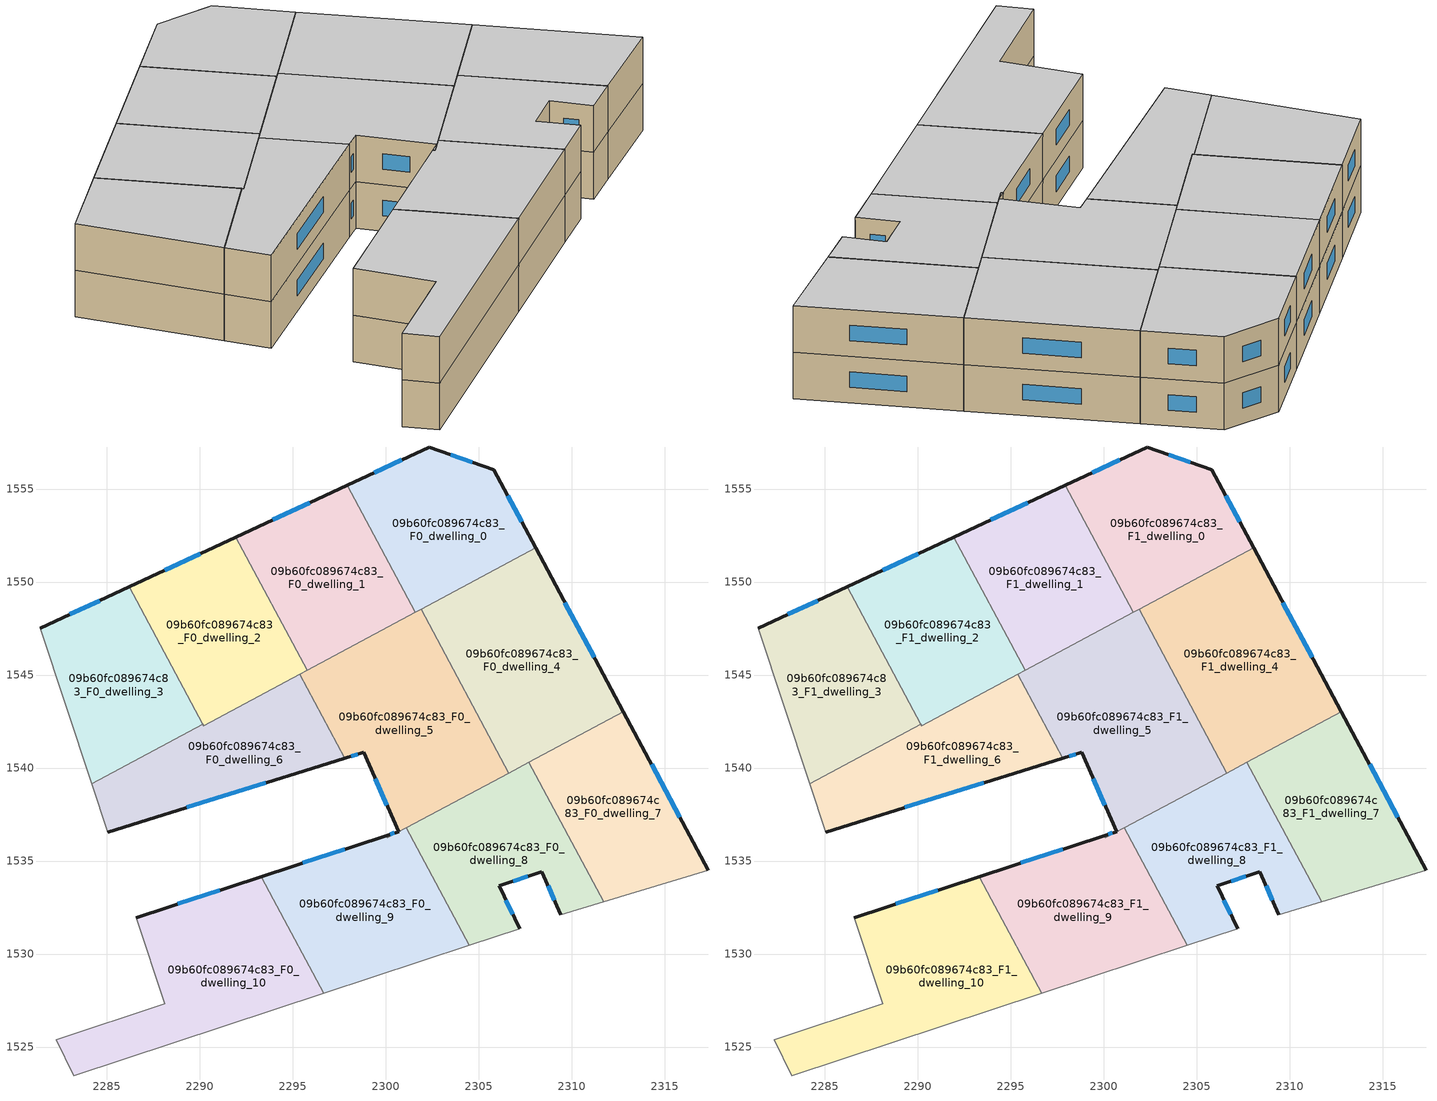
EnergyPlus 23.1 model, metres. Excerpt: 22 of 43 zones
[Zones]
09b60fc089674c83_F0_dwelling_0
 floor ground (EU_floor_Construction): 2305.81,1556.04 2308.05,1551.83 2301.57,1548.36 2297.91,1555.2 2302.32,1557.26 z0
 wall outside (EU_wall_Construction): 2308.05,1551.83 2305.81,1556.04 2302.32,1557.26 2297.91,1555.2 z0:3
 wall to 09b60fc089674c83_F0_dwelling_1 (EU_wall_Construction): 2297.91,1555.2 2301.57,1548.36 z0:3
 wall to 09b60fc089674c83_F0_dwelling_4 (EU_wall_Construction): 2301.89,1548.53 2308.05,1551.83 z0:3
 wall to 09b60fc089674c83_F0_dwelling_5 (EU_wall_Construction): 2301.57,1548.36 2301.89,1548.53 z0:3
 window (EU_Window_Construction): 2304.64,1556.44 2303.48,1556.85 / 2307.3,1553.24 2306.55,1554.64 / 2300.85,1556.57 2299.38,1555.89 z1:2
09b60fc089674c83_F0_dwelling_1
 floor ground (EU_floor_Construction): 2297.91,1555.2 2301.57,1548.36 2295.77,1545.25 2291.93,1552.42 z0
 wall outside (EU_wall_Construction): 2297.91,1555.2 2291.93,1552.42 z0:3
 wall to 09b60fc089674c83_F0_dwelling_2 (EU_wall_Construction): 2291.93,1552.42 2295.77,1545.25 z0:3
 wall to 09b60fc089674c83_F0_dwelling_5 (EU_wall_Construction): 2295.77,1545.25 2301.57,1548.36 z0:3
 window (EU_Window_Construction): 2295.92,1554.27 2293.92,1553.35 z1:2
09b60fc089674c83_F0_dwelling_10
 floor ground (EU_floor_Construction): 2293.29,1534.16 2296.66,1527.89 2283.21,1523.45 2282.26,1525.38 2288.11,1527.32 2286.57,1531.96 z0
 wall outside (EU_wall_Construction): 2293.29,1534.16 2286.57,1531.96 z0:3
 wall adiabatic (EU_wall_Construction): 2286.57,1531.96 2288.11,1527.32 2282.26,1525.38 2283.21,1523.45 2296.66,1527.89 z0:3
 wall to 09b60fc089674c83_F0_dwelling_9 (EU_wall_Construction): 2296.66,1527.89 2293.95,1532.95 2293.3,1534.16 z0:3
 window (EU_Window_Construction): 2291.05,1533.43 2288.81,1532.69 z1:2
09b60fc089674c83_F0_dwelling_2
 floor ground (EU_floor_Construction): 2291.93,1552.42 2295.77,1545.25 2290.21,1542.28 2286.21,1549.75 z0
 wall outside (EU_wall_Construction): 2291.93,1552.42 2286.21,1549.75 z0:3
 wall to 09b60fc089674c83_F0_dwelling_6 (EU_wall_Construction): 2290.16,1542.37 2290.21,1542.28 2295.37,1545.04 z0:3
 wall to 09b60fc089674c83_F0_dwelling_3 (EU_wall_Construction): 2286.21,1549.75 2290.16,1542.37 z0:3
 wall to 09b60fc089674c83_F0_dwelling_5 (EU_wall_Construction): 2295.37,1545.04 2295.77,1545.25 z0:3
 window (EU_Window_Construction): 2290.02,1551.53 2288.11,1550.64 z1:2
09b60fc089674c83_F0_dwelling_3
 floor ground (EU_floor_Construction): 2286.21,1549.75 2290.16,1542.37 2284.17,1539.16 2281.4,1547.51 z0
 wall outside (EU_wall_Construction): 2286.21,1549.75 2281.4,1547.51 z0:3
 wall to 09b60fc089674c83_F0_dwelling_6 (EU_wall_Construction): 2284.17,1539.16 2290.16,1542.37 z0:3
 wall adiabatic (EU_wall_Construction): 2281.4,1547.51 2284.17,1539.16 z0:3
 window (EU_Window_Construction): 2284.6,1549 2283,1548.26 z1:2
09b60fc089674c83_F0_dwelling_4
 floor ground (EU_floor_Construction): 2308.05,1551.83 2312.76,1543.03 2306.61,1539.73 2301.89,1548.54 z0
 wall outside (EU_wall_Construction): 2312.76,1543.03 2308.05,1551.83 z0:3
 wall to 09b60fc089674c83_F0_dwelling_5 (EU_wall_Construction): 2301.89,1548.54 2306.61,1539.73 z0:3
 wall to 09b60fc089674c83_F0_dwelling_7 (EU_wall_Construction): 2307.68,1540.31 2312.76,1543.03 z0:3
 wall to 09b60fc089674c83_F0_dwelling_8 (EU_wall_Construction): 2306.61,1539.73 2307.68,1540.31 z0:3
 window (EU_Window_Construction): 2311.19,1545.96 2309.62,1548.9 z1:2
09b60fc089674c83_F0_dwelling_5
 floor ground (EU_floor_Construction): 2301.89,1548.54 2306.61,1539.73 2300.08,1536.24 2300.02,1536.37 2300.67,1536.58 2298.81,1540.85 2297.78,1540.53 2295.37,1545.04 z0
 wall outside (EU_wall_Construction): 2297.78,1540.53 2298.81,1540.85 2300.67,1536.58 2300.02,1536.37 z0:3
 wall to 09b60fc089674c83_F0_dwelling_6 (EU_wall_Construction): 2295.37,1545.04 2297.78,1540.53 z0:3
 wall to 09b60fc089674c83_F0_dwelling_9 (EU_wall_Construction): 2300.02,1536.37 2300.08,1536.24 2301.1,1536.78 z0:3
 wall to 09b60fc089674c83_F0_dwelling_8 (EU_wall_Construction): 2301.1,1536.78 2306.61,1539.73 z0:3
 window (EU_Window_Construction): 2299.43,1539.43 2300.05,1538 / 2298.13,1540.64 2298.47,1540.75 / 2300.46,1536.51 2300.23,1536.44 z1:2
09b60fc089674c83_F0_dwelling_6
 floor ground (EU_floor_Construction): 2295.37,1545.04 2297.78,1540.53 2285.04,1536.56 2284.17,1539.16 2290.16,1542.37 2290.21,1542.28 z0
 wall outside (EU_wall_Construction): 2285.04,1536.56 2297.78,1540.53 z0:3
 wall adiabatic (EU_wall_Construction): 2284.17,1539.16 2285.04,1536.56 z0:3
 window (EU_Window_Construction): 2289.29,1537.88 2293.54,1539.21 z1:2
09b60fc089674c83_F0_dwelling_7
 floor ground (EU_floor_Construction): 2312.76,1543.03 2317.32,1534.51 2311.7,1532.81 2307.68,1540.31 z0
 wall outside (EU_wall_Construction): 2317.32,1534.51 2312.76,1543.03 z0:3
 wall adiabatic (EU_wall_Construction): 2311.7,1532.81 2317.32,1534.51 z0:3
 wall to 09b60fc089674c83_F0_dwelling_8 (EU_wall_Construction): 2307.68,1540.31 2311.7,1532.81 z0:3
 window (EU_Window_Construction): 2315.8,1537.35 2314.28,1540.19 z1:2
09b60fc089674c83_F0_dwelling_8
 floor ground (EU_floor_Construction): 2307.68,1540.31 2311.7,1532.81 2309.4,1532.11 2308.38,1534.43 2306.08,1533.67 2307.18,1531.37 2304.48,1530.48 2301.1,1536.78 z0
 wall outside (EU_wall_Construction): 2307.18,1531.37 2306.08,1533.67 2308.38,1534.43 2309.4,1532.11 z0:3
 wall adiabatic (EU_wall_Construction): 2304.48,1530.48 2307.18,1531.37 / 2309.4,1532.11 2311.7,1532.81 z0:3
 wall to 09b60fc089674c83_F0_dwelling_9 (EU_wall_Construction): 2301.1,1536.78 2304.48,1530.48 z0:3
 window (EU_Window_Construction): 2306.82,1532.14 2306.45,1532.9 / 2308.72,1533.66 2309.06,1532.88 / 2306.85,1533.92 2307.61,1534.18 z1:2
09b60fc089674c83_F0_dwelling_9
 floor ground (EU_floor_Construction): 2301.1,1536.78 2304.48,1530.48 2296.66,1527.89 2293.3,1534.16 2300.02,1536.37 2300.08,1536.24 z0
 wall outside (EU_wall_Construction): 2300.02,1536.37 2293.3,1534.16 z0:3
 wall adiabatic (EU_wall_Construction): 2296.66,1527.89 2304.48,1530.48 z0:3
 window (EU_Window_Construction): 2297.78,1535.63 2295.54,1534.9 z1:2
09b60fc089674c83_F1_dwelling_0
 floor to 09b60fc089674c83_F0_dwelling_0 (EU_floor_Construction): 2305.81,1556.04 2308.05,1551.83 2301.57,1548.36 2297.91,1555.2 2302.32,1557.26 z3
 wall outside (EU_wall_Construction): 2308.05,1551.83 2305.81,1556.04 2302.32,1557.26 2297.91,1555.2 z3:6
 wall to 09b60fc089674c83_F1_dwelling_1 (EU_wall_Construction): 2297.91,1555.2 2301.57,1548.36 z3:6
 wall to 09b60fc089674c83_F1_dwelling_4 (EU_wall_Construction): 2301.89,1548.53 2308.05,1551.83 z3:6
 wall to 09b60fc089674c83_F1_dwelling_5 (EU_wall_Construction): 2301.57,1548.36 2301.89,1548.53 z3:6
 window (EU_Window_Construction): 2304.64,1556.44 2303.48,1556.85 / 2307.3,1553.24 2306.55,1554.64 / 2300.85,1556.57 2299.38,1555.89 z4:5
 ceiling to 09b60fc089674c83_F2_dwelling_0 (EU_floor_Construction): 2308.05,1551.83 2305.81,1556.04 2302.32,1557.26 2297.91,1555.2 2301.57,1548.36 z6
09b60fc089674c83_F1_dwelling_1
 floor to 09b60fc089674c83_F0_dwelling_1 (EU_floor_Construction): 2297.91,1555.2 2301.57,1548.36 2295.77,1545.25 2291.93,1552.42 z3
 wall outside (EU_wall_Construction): 2297.91,1555.2 2291.93,1552.42 z3:6
 wall to 09b60fc089674c83_F1_dwelling_2 (EU_wall_Construction): 2291.93,1552.42 2295.77,1545.25 z3:6
 wall to 09b60fc089674c83_F1_dwelling_5 (EU_wall_Construction): 2295.77,1545.25 2301.57,1548.36 z3:6
 window (EU_Window_Construction): 2295.92,1554.27 2293.92,1553.35 z4:5
 ceiling to 09b60fc089674c83_F2_dwelling_1 (EU_floor_Construction): 2301.57,1548.36 2297.91,1555.2 2291.93,1552.42 2295.77,1545.25 z6
09b60fc089674c83_F1_dwelling_10
 floor to 09b60fc089674c83_F0_dwelling_10 (EU_floor_Construction): 2293.29,1534.16 2296.66,1527.89 2283.21,1523.45 2282.26,1525.38 2288.11,1527.32 2286.57,1531.96 z3
 wall outside (EU_wall_Construction): 2293.29,1534.16 2286.57,1531.96 z3:6
 wall adiabatic (EU_wall_Construction): 2286.57,1531.96 2288.11,1527.32 2282.26,1525.38 2283.21,1523.45 2296.66,1527.89 z3:6
 wall to 09b60fc089674c83_F1_dwelling_9 (EU_wall_Construction): 2296.66,1527.89 2293.95,1532.95 2293.3,1534.16 z3:6
 window (EU_Window_Construction): 2291.05,1533.43 2288.81,1532.69 z4:5
 ceiling to 09b60fc089674c83_F2_dwelling_10 (EU_floor_Construction): 2296.66,1527.89 2293.29,1534.16 2286.57,1531.96 2288.11,1527.32 2282.26,1525.38 2283.21,1523.45 z6
09b60fc089674c83_F1_dwelling_2
 floor to 09b60fc089674c83_F0_dwelling_2 (EU_floor_Construction): 2291.93,1552.42 2295.77,1545.25 2290.21,1542.28 2286.21,1549.75 z3
 wall outside (EU_wall_Construction): 2291.93,1552.42 2286.21,1549.75 z3:6
 wall to 09b60fc089674c83_F1_dwelling_6 (EU_wall_Construction): 2290.16,1542.37 2290.21,1542.28 2295.37,1545.04 z3:6
 wall to 09b60fc089674c83_F1_dwelling_3 (EU_wall_Construction): 2286.21,1549.75 2290.16,1542.37 z3:6
 wall to 09b60fc089674c83_F1_dwelling_5 (EU_wall_Construction): 2295.37,1545.04 2295.77,1545.25 z3:6
 window (EU_Window_Construction): 2290.02,1551.53 2288.11,1550.64 z4:5
 ceiling to 09b60fc089674c83_F2_dwelling_2 (EU_floor_Construction): 2295.77,1545.25 2291.93,1552.42 2286.21,1549.75 2290.21,1542.28 z6
09b60fc089674c83_F1_dwelling_3
 floor to 09b60fc089674c83_F0_dwelling_3 (EU_floor_Construction): 2286.21,1549.75 2290.16,1542.37 2284.17,1539.16 2281.4,1547.51 z3
 wall outside (EU_wall_Construction): 2286.21,1549.75 2281.4,1547.51 z3:6
 wall to 09b60fc089674c83_F1_dwelling_6 (EU_wall_Construction): 2284.17,1539.16 2290.16,1542.37 z3:6
 wall adiabatic (EU_wall_Construction): 2281.4,1547.51 2284.17,1539.16 z3:6
 window (EU_Window_Construction): 2284.6,1549 2283,1548.26 z4:5
 ceiling to 09b60fc089674c83_F2_dwelling_3 (EU_floor_Construction): 2290.16,1542.37 2286.21,1549.75 2281.4,1547.51 2284.17,1539.16 z6
09b60fc089674c83_F1_dwelling_4
 floor to 09b60fc089674c83_F0_dwelling_4 (EU_floor_Construction): 2308.05,1551.83 2312.76,1543.03 2306.61,1539.73 2301.89,1548.54 z3
 wall outside (EU_wall_Construction): 2312.76,1543.03 2308.05,1551.83 z3:6
 wall to 09b60fc089674c83_F1_dwelling_5 (EU_wall_Construction): 2301.89,1548.54 2306.61,1539.73 z3:6
 wall to 09b60fc089674c83_F1_dwelling_7 (EU_wall_Construction): 2307.68,1540.31 2312.76,1543.03 z3:6
 wall to 09b60fc089674c83_F1_dwelling_8 (EU_wall_Construction): 2306.61,1539.73 2307.68,1540.31 z3:6
 window (EU_Window_Construction): 2311.19,1545.96 2309.62,1548.9 z4:5
 ceiling to 09b60fc089674c83_F2_dwelling_4 (EU_floor_Construction): 2312.76,1543.03 2308.05,1551.83 2301.89,1548.54 2306.61,1539.73 z6
09b60fc089674c83_F1_dwelling_5
 floor to 09b60fc089674c83_F0_dwelling_5 (EU_floor_Construction): 2301.89,1548.54 2306.61,1539.73 2300.08,1536.24 2300.02,1536.37 2300.67,1536.58 2298.81,1540.85 2297.78,1540.53 2295.37,1545.04 z3
 wall outside (EU_wall_Construction): 2297.78,1540.53 2298.81,1540.85 2300.67,1536.58 2300.02,1536.37 z3:6
 wall to 09b60fc089674c83_F1_dwelling_6 (EU_wall_Construction): 2295.37,1545.04 2297.78,1540.53 z3:6
 wall to 09b60fc089674c83_F1_dwelling_9 (EU_wall_Construction): 2300.02,1536.37 2300.08,1536.24 2301.1,1536.78 z3:6
 wall to 09b60fc089674c83_F1_dwelling_8 (EU_wall_Construction): 2301.1,1536.78 2306.61,1539.73 z3:6
 window (EU_Window_Construction): 2299.43,1539.43 2300.05,1538 / 2298.13,1540.64 2298.47,1540.75 / 2300.46,1536.51 2300.23,1536.44 z4:5
 ceiling to 09b60fc089674c83_F2_dwelling_5 (EU_floor_Construction): 2306.61,1539.73 2301.89,1548.54 2295.37,1545.04 2297.78,1540.53 2298.81,1540.85 2300.67,1536.58 2300.02,1536.37 2300.08,1536.24 z6
09b60fc089674c83_F1_dwelling_6
 floor to 09b60fc089674c83_F0_dwelling_6 (EU_floor_Construction): 2295.37,1545.04 2297.78,1540.53 2285.04,1536.56 2284.17,1539.16 2290.16,1542.37 2290.21,1542.28 z3
 wall outside (EU_wall_Construction): 2285.04,1536.56 2297.78,1540.53 z3:6
 wall adiabatic (EU_wall_Construction): 2284.17,1539.16 2285.04,1536.56 z3:6
 window (EU_Window_Construction): 2289.29,1537.88 2293.54,1539.21 z4:5
 ceiling to 09b60fc089674c83_F2_dwelling_6 (EU_floor_Construction): 2297.78,1540.53 2295.37,1545.04 2290.21,1542.28 2290.16,1542.37 2284.17,1539.16 2285.04,1536.56 z6
09b60fc089674c83_F1_dwelling_7
 floor to 09b60fc089674c83_F0_dwelling_7 (EU_floor_Construction): 2312.76,1543.03 2317.32,1534.51 2311.7,1532.81 2307.68,1540.31 z3
 wall outside (EU_wall_Construction): 2317.32,1534.51 2312.76,1543.03 z3:6
 wall adiabatic (EU_wall_Construction): 2311.7,1532.81 2317.32,1534.51 z3:6
 wall to 09b60fc089674c83_F1_dwelling_8 (EU_wall_Construction): 2307.68,1540.31 2311.7,1532.81 z3:6
 window (EU_Window_Construction): 2315.8,1537.35 2314.28,1540.19 z4:5
 ceiling to 09b60fc089674c83_F2_dwelling_7 (EU_floor_Construction): 2317.32,1534.51 2312.76,1543.03 2307.68,1540.31 2311.7,1532.81 z6
09b60fc089674c83_F1_dwelling_8
 floor to 09b60fc089674c83_F0_dwelling_8 (EU_floor_Construction): 2307.68,1540.31 2311.7,1532.81 2309.4,1532.11 2308.38,1534.43 2306.08,1533.67 2307.18,1531.37 2304.48,1530.48 2301.1,1536.78 z3
 wall outside (EU_wall_Construction): 2307.18,1531.37 2306.08,1533.67 2308.38,1534.43 2309.4,1532.11 z3:6
 wall adiabatic (EU_wall_Construction): 2304.48,1530.48 2307.18,1531.37 / 2309.4,1532.11 2311.7,1532.81 z3:6
 wall to 09b60fc089674c83_F1_dwelling_9 (EU_wall_Construction): 2301.1,1536.78 2304.48,1530.48 z3:6
 window (EU_Window_Construction): 2306.82,1532.14 2306.45,1532.9 / 2308.72,1533.66 2309.06,1532.88 / 2306.85,1533.92 2307.61,1534.18 z4:5
 ceiling to 09b60fc089674c83_F2_dwelling_8 (EU_floor_Construction): 2311.7,1532.81 2307.68,1540.31 2301.1,1536.78 2304.48,1530.48 2307.18,1531.37 2306.08,1533.67 2308.38,1534.43 2309.4,1532.11 z6
09b60fc089674c83_F1_dwelling_9
 floor to 09b60fc089674c83_F0_dwelling_9 (EU_floor_Construction): 2301.1,1536.78 2304.48,1530.48 2296.66,1527.89 2293.3,1534.16 2300.02,1536.37 2300.08,1536.24 z3
 wall outside (EU_wall_Construction): 2300.02,1536.37 2293.3,1534.16 z3:6
 wall adiabatic (EU_wall_Construction): 2296.66,1527.89 2304.48,1530.48 z3:6
 window (EU_Window_Construction): 2297.78,1535.63 2295.54,1534.9 z4:5
 ceiling to 09b60fc089674c83_F2_dwelling_9 (EU_floor_Construction): 2304.48,1530.48 2301.1,1536.78 2300.08,1536.24 2300.02,1536.37 2293.3,1534.16 2296.66,1527.89 z6
[Building]
EU S2 Campaign: North Axis=0; Terrain=City; Solar Distribution=FullExterior
[Site:Location]
Budapest.Ferenc.Liszt.Intl.AP: Latitude=47.437; Longitude=19.256; Time Zone=1; Elevation=185
[SizingPeriod:WeatherFileDays]
AnnualSizingPeriod: Begin Month=1; Begin Day of Month=1; End Month=12; End Day of Month=31; Day of Week for Start Day=Monday; Use Weather File Daylight Saving Period=No; Use Weather File Rain and Snow Indicators=No
[MATERIAL]
EU_InternalMass_Material: Roughness=MediumRough; Thickness=0.1; Conductivity=1; Density=1800; Specific Heat=900; Thermal Absorptance=0.9; Solar Absorptance=0.7; Visible Absorptance=0.7
[MATERIAL:NOMASS] Roughness=MediumRough; Thermal Absorptance=0.9; Solar Absorptance=0.7; Visible Absorptance=0.7
Name | Thermal Resistance
EU_wall_NoMass | 0.893917
EU_floor_NoMass | 0.993241
[WINDOWMATERIAL:SIMPLEGLAZINGSYSTEM]
EU_Window_SimpleGlazing: UFactor=3.26652; Solar Heat Gain Coefficient=0.75; Visible Transmittance=0.75
[CONSTRUCTION]
EU_wall_Construction: EU_wall_NoMass
EU_floor_Construction: EU_floor_NoMass
EU_Window_Construction: EU_Window_SimpleGlazing
EU_InternalMass_Construction: EU_InternalMass_Material
[ZONE] Type=1; Multiplier=1; Ceiling Height=autocalculate; Floor Area=autocalculate; Part of Total Floor Area=Yes
Name | Volume
09b60fc089674c83_F0_dwelling_0; 09b60fc089674c83_F1_dwelling_0; 09b60fc089674c83_F0_dwelling_2; 09b60fc089674c83_F1_dwelling_2 | 156.959
09b60fc089674c83_F0_dwelling_1; 09b60fc089674c83_F1_dwelling_1 | 156.942
09b60fc089674c83_F0_dwelling_10; 09b60fc089674c83_F1_dwelling_10 | 200.35
09b60fc089674c83_F0_dwelling_3; 09b60fc089674c83_F1_dwelling_3 | 154.946
09b60fc089674c83_F0_dwelling_4; 09b60fc089674c83_F1_dwelling_4 | 209.272
09b60fc089674c83_F0_dwelling_5; 09b60fc089674c83_F1_dwelling_5 | 209.325
09b60fc089674c83_F0_dwelling_6; 09b60fc089674c83_F1_dwelling_6 | 152.039
09b60fc089674c83_F0_dwelling_7; 09b60fc089674c83_F1_dwelling_7 | 156.955
09b60fc089674c83_F0_dwelling_8; 09b60fc089674c83_F1_dwelling_8 | 156.965
09b60fc089674c83_F0_dwelling_9; 09b60fc089674c83_F1_dwelling_9 | 172.819
[INTERNALMASS] Construction=EU_InternalMass_Construction
Name | Zone or ZoneList | Surface Area
09b60fc089674c83_F0_dwelling_0_EU_InternalMass | 09b60fc089674c83_F0_dwelling_0 | 52.3196
09b60fc089674c83_F0_dwelling_1_EU_InternalMass | 09b60fc089674c83_F0_dwelling_1 | 52.3139
09b60fc089674c83_F0_dwelling_2_EU_InternalMass | 09b60fc089674c83_F0_dwelling_2 | 52.3195
09b60fc089674c83_F0_dwelling_3_EU_InternalMass | 09b60fc089674c83_F0_dwelling_3 | 51.6475
09b60fc089674c83_F0_dwelling_4_EU_InternalMass | 09b60fc089674c83_F0_dwelling_4 | 69.7572
09b60fc089674c83_F0_dwelling_5_EU_InternalMass | 09b60fc089674c83_F0_dwelling_5 | 69.7752
09b60fc089674c83_F0_dwelling_6_EU_InternalMass | 09b60fc089674c83_F0_dwelling_6 | 50.6799
09b60fc089674c83_F0_dwelling_7_EU_InternalMass | 09b60fc089674c83_F0_dwelling_7 | 52.3185
09b60fc089674c83_F0_dwelling_8_EU_InternalMass | 09b60fc089674c83_F0_dwelling_8 | 52.3219
09b60fc089674c83_F0_dwelling_9_EU_InternalMass | 09b60fc089674c83_F0_dwelling_9 | 57.6049
09b60fc089674c83_F0_dwelling_10_EU_InternalMass | 09b60fc089674c83_F0_dwelling_10 | 66.8001
09b60fc089674c83_F1_dwelling_0_EU_InternalMass | 09b60fc089674c83_F1_dwelling_0 | 52.3196
09b60fc089674c83_F1_dwelling_1_EU_InternalMass | 09b60fc089674c83_F1_dwelling_1 | 52.3139
09b60fc089674c83_F1_dwelling_2_EU_InternalMass | 09b60fc089674c83_F1_dwelling_2 | 52.3195
09b60fc089674c83_F1_dwelling_3_EU_InternalMass | 09b60fc089674c83_F1_dwelling_3 | 51.6475
09b60fc089674c83_F1_dwelling_4_EU_InternalMass | 09b60fc089674c83_F1_dwelling_4 | 69.7572
09b60fc089674c83_F1_dwelling_5_EU_InternalMass | 09b60fc089674c83_F1_dwelling_5 | 69.7752
09b60fc089674c83_F1_dwelling_6_EU_InternalMass | 09b60fc089674c83_F1_dwelling_6 | 50.6799
09b60fc089674c83_F1_dwelling_7_EU_InternalMass | 09b60fc089674c83_F1_dwelling_7 | 52.3185
09b60fc089674c83_F1_dwelling_8_EU_InternalMass | 09b60fc089674c83_F1_dwelling_8 | 52.3219
09b60fc089674c83_F1_dwelling_9_EU_InternalMass | 09b60fc089674c83_F1_dwelling_9 | 57.6049
09b60fc089674c83_F1_dwelling_10_EU_InternalMass | 09b60fc089674c83_F1_dwelling_10 | 66.8001
[OTHEREQUIPMENT] Fuel Type=Electricity; Design Level Calculation Method=Watts/Area; Power per Zone Floor Area=1; Fraction Latent=0; Fraction Radiant=0; Fraction Lost=0; Carbon Dioxide Generation Rate=0; EndUse Subcategory=EU_Step8_InternalGains
Name | Zone or ZoneList or Space or SpaceList | Schedule
EU_Step8_InternalGain_09b60fc089674c83_F0_dwelling_0_f000 | 09b60fc089674c83_F0_dwelling_0 | EU_Step8_GainSchedule_09b60fc089674c83_F0_dwelling_0_f000
EU_Step8_InternalGain_09b60fc089674c83_F0_dwelling_1_f000 | 09b60fc089674c83_F0_dwelling_1 | EU_Step8_GainSchedule_09b60fc089674c83_F0_dwelling_1_f000
EU_Step8_InternalGain_09b60fc089674c83_F0_dwelling_2_f000 | 09b60fc089674c83_F0_dwelling_2 | EU_Step8_GainSchedule_09b60fc089674c83_F0_dwelling_2_f000
EU_Step8_InternalGain_09b60fc089674c83_F0_dwelling_3_f000 | 09b60fc089674c83_F0_dwelling_3 | EU_Step8_GainSchedule_09b60fc089674c83_F0_dwelling_3_f000
EU_Step8_InternalGain_09b60fc089674c83_F0_dwelling_4_f000 | 09b60fc089674c83_F0_dwelling_4 | EU_Step8_GainSchedule_09b60fc089674c83_F0_dwelling_4_f000
EU_Step8_InternalGain_09b60fc089674c83_F0_dwelling_5_f000 | 09b60fc089674c83_F0_dwelling_5 | EU_Step8_GainSchedule_09b60fc089674c83_F0_dwelling_5_f000
EU_Step8_InternalGain_09b60fc089674c83_F0_dwelling_6_f000 | 09b60fc089674c83_F0_dwelling_6 | EU_Step8_GainSchedule_09b60fc089674c83_F0_dwelling_6_f000
EU_Step8_InternalGain_09b60fc089674c83_F0_dwelling_7_f000 | 09b60fc089674c83_F0_dwelling_7 | EU_Step8_GainSchedule_09b60fc089674c83_F0_dwelling_7_f000
EU_Step8_InternalGain_09b60fc089674c83_F0_dwelling_8_f000 | 09b60fc089674c83_F0_dwelling_8 | EU_Step8_GainSchedule_09b60fc089674c83_F0_dwelling_8_f000
EU_Step8_InternalGain_09b60fc089674c83_F0_dwelling_9_f000 | 09b60fc089674c83_F0_dwelling_9 | EU_Step8_GainSchedule_09b60fc089674c83_F0_dwelling_9_f000
EU_Step8_InternalGain_09b60fc089674c83_F0_dwelling_10_f000 | 09b60fc089674c83_F0_dwelling_10 | EU_Step8_GainSchedule_09b60fc089674c83_F0_dwelling_10_f000
EU_Step8_InternalGain_09b60fc089674c83_F1_dwelling_0_f000 | 09b60fc089674c83_F1_dwelling_0 | EU_Step8_GainSchedule_09b60fc089674c83_F1_dwelling_0_f000
EU_Step8_InternalGain_09b60fc089674c83_F1_dwelling_1_f000 | 09b60fc089674c83_F1_dwelling_1 | EU_Step8_GainSchedule_09b60fc089674c83_F1_dwelling_1_f000
EU_Step8_InternalGain_09b60fc089674c83_F1_dwelling_2_f000 | 09b60fc089674c83_F1_dwelling_2 | EU_Step8_GainSchedule_09b60fc089674c83_F1_dwelling_2_f000
EU_Step8_InternalGain_09b60fc089674c83_F1_dwelling_3_f000 | 09b60fc089674c83_F1_dwelling_3 | EU_Step8_GainSchedule_09b60fc089674c83_F1_dwelling_3_f000
EU_Step8_InternalGain_09b60fc089674c83_F1_dwelling_4_f000 | 09b60fc089674c83_F1_dwelling_4 | EU_Step8_GainSchedule_09b60fc089674c83_F1_dwelling_4_f000
EU_Step8_InternalGain_09b60fc089674c83_F1_dwelling_5_f000 | 09b60fc089674c83_F1_dwelling_5 | EU_Step8_GainSchedule_09b60fc089674c83_F1_dwelling_5_f000
EU_Step8_InternalGain_09b60fc089674c83_F1_dwelling_6_f000 | 09b60fc089674c83_F1_dwelling_6 | EU_Step8_GainSchedule_09b60fc089674c83_F1_dwelling_6_f000
EU_Step8_InternalGain_09b60fc089674c83_F1_dwelling_7_f000 | 09b60fc089674c83_F1_dwelling_7 | EU_Step8_GainSchedule_09b60fc089674c83_F1_dwelling_7_f000
EU_Step8_InternalGain_09b60fc089674c83_F1_dwelling_8_f000 | 09b60fc089674c83_F1_dwelling_8 | EU_Step8_GainSchedule_09b60fc089674c83_F1_dwelling_8_f000
EU_Step8_InternalGain_09b60fc089674c83_F1_dwelling_9_f000 | 09b60fc089674c83_F1_dwelling_9 | EU_Step8_GainSchedule_09b60fc089674c83_F1_dwelling_9_f000
EU_Step8_InternalGain_09b60fc089674c83_F1_dwelling_10_f000 | 09b60fc089674c83_F1_dwelling_10 | EU_Step8_GainSchedule_09b60fc089674c83_F1_dwelling_10_f000
[ZONEVENTILATION:DESIGNFLOWRATE] Schedule=EU_AlwaysOn; Design Flow Rate Calculation Method=AirChanges/Hour; Air Changes per Hour=0.71595; Ventilation Type=Natural; Fan Pressure Rise=0; Fan Total Efficiency=1; Constant Term Coefficient=1; Temperature Term Coefficient=0; Velocity Term Coefficient=0; Velocity Squared Term Coefficient=0; Minimum Indoor Temperature=-100; Maximum Indoor Temperature=100; Delta Temperature=-100; Minimum Outdoor Temperature=-100; Maximum Outdoor Temperature=100; Maximum Wind Speed=40
Name | Zone or ZoneList or Space or SpaceList
EU_ConstantAir_09b60fc089674c83_F0_dwelling_0 | 09b60fc089674c83_F0_dwelling_0
EU_ConstantAir_09b60fc089674c83_F0_dwelling_1 | 09b60fc089674c83_F0_dwelling_1
EU_ConstantAir_09b60fc089674c83_F0_dwelling_2 | 09b60fc089674c83_F0_dwelling_2
EU_ConstantAir_09b60fc089674c83_F0_dwelling_3 | 09b60fc089674c83_F0_dwelling_3
EU_ConstantAir_09b60fc089674c83_F0_dwelling_4 | 09b60fc089674c83_F0_dwelling_4
EU_ConstantAir_09b60fc089674c83_F0_dwelling_5 | 09b60fc089674c83_F0_dwelling_5
EU_ConstantAir_09b60fc089674c83_F0_dwelling_6 | 09b60fc089674c83_F0_dwelling_6
EU_ConstantAir_09b60fc089674c83_F0_dwelling_7 | 09b60fc089674c83_F0_dwelling_7
EU_ConstantAir_09b60fc089674c83_F0_dwelling_8 | 09b60fc089674c83_F0_dwelling_8
EU_ConstantAir_09b60fc089674c83_F0_dwelling_9 | 09b60fc089674c83_F0_dwelling_9
EU_ConstantAir_09b60fc089674c83_F0_dwelling_10 | 09b60fc089674c83_F0_dwelling_10
EU_ConstantAir_09b60fc089674c83_F1_dwelling_0 | 09b60fc089674c83_F1_dwelling_0
EU_ConstantAir_09b60fc089674c83_F1_dwelling_1 | 09b60fc089674c83_F1_dwelling_1
EU_ConstantAir_09b60fc089674c83_F1_dwelling_2 | 09b60fc089674c83_F1_dwelling_2
EU_ConstantAir_09b60fc089674c83_F1_dwelling_3 | 09b60fc089674c83_F1_dwelling_3
EU_ConstantAir_09b60fc089674c83_F1_dwelling_4 | 09b60fc089674c83_F1_dwelling_4
EU_ConstantAir_09b60fc089674c83_F1_dwelling_5 | 09b60fc089674c83_F1_dwelling_5
EU_ConstantAir_09b60fc089674c83_F1_dwelling_6 | 09b60fc089674c83_F1_dwelling_6
EU_ConstantAir_09b60fc089674c83_F1_dwelling_7 | 09b60fc089674c83_F1_dwelling_7
EU_ConstantAir_09b60fc089674c83_F1_dwelling_8 | 09b60fc089674c83_F1_dwelling_8
EU_ConstantAir_09b60fc089674c83_F1_dwelling_9 | 09b60fc089674c83_F1_dwelling_9
EU_ConstantAir_09b60fc089674c83_F1_dwelling_10 | 09b60fc089674c83_F1_dwelling_10
[HVACTEMPLATE:THERMOSTAT] Constant Heating Setpoint=20; Constant Cooling Setpoint=50
EU_HeatOnly_09b60fc089674c83_F0_dwelling_0; EU_HeatOnly_09b60fc089674c83_F0_dwelling_1; EU_HeatOnly_09b60fc089674c83_F0_dwelling_2; EU_HeatOnly_09b60fc089674c83_F0_dwelling_3; EU_HeatOnly_09b60fc089674c83_F0_dwelling_4; EU_HeatOnly_09b60fc089674c83_F0_dwelling_5; EU_HeatOnly_09b60fc089674c83_F0_dwelling_6; EU_HeatOnly_09b60fc089674c83_F0_dwelling_7; EU_HeatOnly_09b60fc089674c83_F0_dwelling_8; EU_HeatOnly_09b60fc089674c83_F0_dwelling_9; EU_HeatOnly_09b60fc089674c83_F0_dwelling_10; EU_HeatOnly_09b60fc089674c83_F1_dwelling_0; EU_HeatOnly_09b60fc089674c83_F1_dwelling_1; EU_HeatOnly_09b60fc089674c83_F1_dwelling_2; EU_HeatOnly_09b60fc089674c83_F1_dwelling_3; EU_HeatOnly_09b60fc089674c83_F1_dwelling_4; EU_HeatOnly_09b60fc089674c83_F1_dwelling_5; EU_HeatOnly_09b60fc089674c83_F1_dwelling_6; EU_HeatOnly_09b60fc089674c83_F1_dwelling_7; EU_HeatOnly_09b60fc089674c83_F1_dwelling_8; EU_HeatOnly_09b60fc089674c83_F1_dwelling_9; EU_HeatOnly_09b60fc089674c83_F1_dwelling_10; EU_HeatOnly_09b60fc089674c83_F2_dwelling_0; EU_HeatOnly_09b60fc089674c83_F2_dwelling_1; EU_HeatOnly_09b60fc089674c83_F2_dwelling_2; EU_HeatOnly_09b60fc089674c83_F2_dwelling_3; EU_HeatOnly_09b60fc089674c83_F2_dwelling_4; EU_HeatOnly_09b60fc089674c83_F2_dwelling_5; EU_HeatOnly_09b60fc089674c83_F2_dwelling_6; EU_HeatOnly_09b60fc089674c83_F2_dwelling_7; EU_HeatOnly_09b60fc089674c83_F2_dwelling_8; EU_HeatOnly_09b60fc089674c83_F2_dwelling_9; EU_HeatOnly_09b60fc089674c83_F2_dwelling_10; EU_HeatOnly_09b60fc089674c83_F3_dwelling_0; EU_HeatOnly_09b60fc089674c83_F3_dwelling_1; EU_HeatOnly_09b60fc089674c83_F3_dwelling_2; EU_HeatOnly_09b60fc089674c83_F3_dwelling_3; EU_HeatOnly_09b60fc089674c83_F3_dwelling_4; EU_HeatOnly_09b60fc089674c83_F3_dwelling_5; EU_HeatOnly_09b60fc089674c83_F3_dwelling_6; EU_HeatOnly_09b60fc089674c83_F3_dwelling_7; EU_HeatOnly_09b60fc089674c83_F3_dwelling_8; EU_HeatOnly_09b60fc089674c83_F3_dwelling_9
[HVACTEMPLATE:ZONE:IDEALLOADSAIRSYSTEM] System Availability Schedule=EU_AlwaysOn; Maximum Heating Supply Air Temperature=50; Minimum Cooling Supply Air Temperature=13; Maximum Heating Supply Air Humidity Ratio=0.0156; Minimum Cooling Supply Air Humidity Ratio=0.0077; Heating Limit=NoLimit; Cooling Limit=NoLimit; Heating Availability Schedule=EU_AlwaysOn; Cooling Availability Schedule=EU_CoolingOff; Dehumidification Control Type=ConstantSensibleHeatRatio; Cooling Sensible Heat Ratio=0.7; Dehumidification Setpoint=60; Humidification Control Type=None; Humidification Setpoint=30; Outdoor Air Method=None; Outdoor Air Flow Rate per Person=0.00944; Outdoor Air Flow Rate per Zone Floor Area=0; Outdoor Air Flow Rate per Zone=0; Demand Controlled Ventilation Type=None; Outdoor Air Economizer Type=NoEconomizer; Heat Recovery Type=None; Sensible Heat Recovery Effectiveness=0.7; Latent Heat Recovery Effectiveness=0.65
Name | Template Thermostat
09b60fc089674c83_F0_dwelling_0 | EU_HeatOnly_09b60fc089674c83_F0_dwelling_0
09b60fc089674c83_F0_dwelling_1 | EU_HeatOnly_09b60fc089674c83_F0_dwelling_1
09b60fc089674c83_F0_dwelling_2 | EU_HeatOnly_09b60fc089674c83_F0_dwelling_2
09b60fc089674c83_F0_dwelling_3 | EU_HeatOnly_09b60fc089674c83_F0_dwelling_3
09b60fc089674c83_F0_dwelling_4 | EU_HeatOnly_09b60fc089674c83_F0_dwelling_4
09b60fc089674c83_F0_dwelling_5 | EU_HeatOnly_09b60fc089674c83_F0_dwelling_5
09b60fc089674c83_F0_dwelling_6 | EU_HeatOnly_09b60fc089674c83_F0_dwelling_6
09b60fc089674c83_F0_dwelling_7 | EU_HeatOnly_09b60fc089674c83_F0_dwelling_7
09b60fc089674c83_F0_dwelling_8 | EU_HeatOnly_09b60fc089674c83_F0_dwelling_8
09b60fc089674c83_F0_dwelling_9 | EU_HeatOnly_09b60fc089674c83_F0_dwelling_9
09b60fc089674c83_F0_dwelling_10 | EU_HeatOnly_09b60fc089674c83_F0_dwelling_10
09b60fc089674c83_F1_dwelling_0 | EU_HeatOnly_09b60fc089674c83_F1_dwelling_0
09b60fc089674c83_F1_dwelling_1 | EU_HeatOnly_09b60fc089674c83_F1_dwelling_1
09b60fc089674c83_F1_dwelling_2 | EU_HeatOnly_09b60fc089674c83_F1_dwelling_2
09b60fc089674c83_F1_dwelling_3 | EU_HeatOnly_09b60fc089674c83_F1_dwelling_3
09b60fc089674c83_F1_dwelling_4 | EU_HeatOnly_09b60fc089674c83_F1_dwelling_4
09b60fc089674c83_F1_dwelling_5 | EU_HeatOnly_09b60fc089674c83_F1_dwelling_5
09b60fc089674c83_F1_dwelling_6 | EU_HeatOnly_09b60fc089674c83_F1_dwelling_6
09b60fc089674c83_F1_dwelling_7 | EU_HeatOnly_09b60fc089674c83_F1_dwelling_7
09b60fc089674c83_F1_dwelling_8 | EU_HeatOnly_09b60fc089674c83_F1_dwelling_8
09b60fc089674c83_F1_dwelling_9 | EU_HeatOnly_09b60fc089674c83_F1_dwelling_9
09b60fc089674c83_F1_dwelling_10 | EU_HeatOnly_09b60fc089674c83_F1_dwelling_10
[SIZING:ZONE] Zone Cooling Design Supply Air Temperature Input Method=SupplyAirTemperature; Zone Cooling Design Supply Air Temperature=13; Zone Heating Design Supply Air Temperature Input Method=SupplyAirTemperature; Zone Heating Design Supply Air Temperature=50; Zone Cooling Design Supply Air Humidity Ratio=0.008; Zone Heating Design Supply Air Humidity Ratio=0.008; Cooling Design Air Flow Method=DesignDay; Cooling Design Air Flow Rate=0; Cooling Minimum Air Flow per Zone Floor Area=0.000762; Cooling Minimum Air Flow=0; Cooling Minimum Air Flow Fraction=0.2; Heating Design Air Flow Method=DesignDay; Heating Design Air Flow Rate=0; Heating Maximum Air Flow per Zone Floor Area=0.002032; Heating Maximum Air Flow=0.141576; Heating Maximum Air Flow Fraction=0.3; Account for Dedicated Outdoor Air System=No; Dedicated Outdoor Air System Control Strategy=NeutralSupplyAir; Dedicated Outdoor Air Low Setpoint Temperature for Design=autosize; Dedicated Outdoor Air High Setpoint Temperature for Design=autosize; Zone Load Sizing Method=Sensible Load Only No Latent Load; Zone Latent Cooling Design Supply Air Humidity Ratio Input Method=HumidityRatioDifference; Zone Cooling Design Supply Air Humidity Ratio Difference=0.005; Zone Latent Heating Design Supply Air Humidity Ratio Input Method=HumidityRatioDifference; Zone Humidification Design Supply Air Humidity Ratio Difference=0.005
09b60fc089674c83_F0_dwelling_0; 09b60fc089674c83_F0_dwelling_1; 09b60fc089674c83_F0_dwelling_2; 09b60fc089674c83_F0_dwelling_3; 09b60fc089674c83_F0_dwelling_4; 09b60fc089674c83_F0_dwelling_5; 09b60fc089674c83_F0_dwelling_6; 09b60fc089674c83_F0_dwelling_7; 09b60fc089674c83_F0_dwelling_8; 09b60fc089674c83_F0_dwelling_9; 09b60fc089674c83_F0_dwelling_10; 09b60fc089674c83_F1_dwelling_0; 09b60fc089674c83_F1_dwelling_1; 09b60fc089674c83_F1_dwelling_2; 09b60fc089674c83_F1_dwelling_3; 09b60fc089674c83_F1_dwelling_4; 09b60fc089674c83_F1_dwelling_5; 09b60fc089674c83_F1_dwelling_6; 09b60fc089674c83_F1_dwelling_7; 09b60fc089674c83_F1_dwelling_8; 09b60fc089674c83_F1_dwelling_9; 09b60fc089674c83_F1_dwelling_10
[SCHEDULE:CONSTANT]
Name | Hourly Value
EU_AlwaysOn | 1
EU_CoolingOff | 0
[SCHEDULE:FILE] Column Number=1; Rows to Skip at Top=0; Number of Hours of Data=8760; Column Separator=Comma; Interpolate to Timestep=No; Minutes per Item=60; Adjust Schedule for Daylight Savings=Yes
Name | File
EU_Step8_GainSchedule_09b60fc089674c83_F0_dwelling_0_f000 | ../../schedules/09b60fc089674c83/09b60fc089674c83_F0_dwelling_0_f000_gain.csv
EU_Step8_GainSchedule_09b60fc089674c83_F0_dwelling_1_f000 | ../../schedules/09b60fc089674c83/09b60fc089674c83_F0_dwelling_1_f000_gain.csv
EU_Step8_GainSchedule_09b60fc089674c83_F0_dwelling_2_f000 | ../../schedules/09b60fc089674c83/09b60fc089674c83_F0_dwelling_2_f000_gain.csv
EU_Step8_GainSchedule_09b60fc089674c83_F0_dwelling_3_f000 | ../../schedules/09b60fc089674c83/09b60fc089674c83_F0_dwelling_3_f000_gain.csv
EU_Step8_GainSchedule_09b60fc089674c83_F0_dwelling_4_f000 | ../../schedules/09b60fc089674c83/09b60fc089674c83_F0_dwelling_4_f000_gain.csv
EU_Step8_GainSchedule_09b60fc089674c83_F0_dwelling_5_f000 | ../../schedules/09b60fc089674c83/09b60fc089674c83_F0_dwelling_5_f000_gain.csv
EU_Step8_GainSchedule_09b60fc089674c83_F0_dwelling_6_f000 | ../../schedules/09b60fc089674c83/09b60fc089674c83_F0_dwelling_6_f000_gain.csv
EU_Step8_GainSchedule_09b60fc089674c83_F0_dwelling_7_f000 | ../../schedules/09b60fc089674c83/09b60fc089674c83_F0_dwelling_7_f000_gain.csv
EU_Step8_GainSchedule_09b60fc089674c83_F0_dwelling_8_f000 | ../../schedules/09b60fc089674c83/09b60fc089674c83_F0_dwelling_8_f000_gain.csv
EU_Step8_GainSchedule_09b60fc089674c83_F0_dwelling_9_f000 | ../../schedules/09b60fc089674c83/09b60fc089674c83_F0_dwelling_9_f000_gain.csv
EU_Step8_GainSchedule_09b60fc089674c83_F0_dwelling_10_f000 | ../../schedules/09b60fc089674c83/09b60fc089674c83_F0_dwelling_10_f000_gain.csv
EU_Step8_GainSchedule_09b60fc089674c83_F1_dwelling_0_f000 | ../../schedules/09b60fc089674c83/09b60fc089674c83_F1_dwelling_0_f000_gain.csv
EU_Step8_GainSchedule_09b60fc089674c83_F1_dwelling_1_f000 | ../../schedules/09b60fc089674c83/09b60fc089674c83_F1_dwelling_1_f000_gain.csv
EU_Step8_GainSchedule_09b60fc089674c83_F1_dwelling_2_f000 | ../../schedules/09b60fc089674c83/09b60fc089674c83_F1_dwelling_2_f000_gain.csv
EU_Step8_GainSchedule_09b60fc089674c83_F1_dwelling_3_f000 | ../../schedules/09b60fc089674c83/09b60fc089674c83_F1_dwelling_3_f000_gain.csv
EU_Step8_GainSchedule_09b60fc089674c83_F1_dwelling_4_f000 | ../../schedules/09b60fc089674c83/09b60fc089674c83_F1_dwelling_4_f000_gain.csv
EU_Step8_GainSchedule_09b60fc089674c83_F1_dwelling_5_f000 | ../../schedules/09b60fc089674c83/09b60fc089674c83_F1_dwelling_5_f000_gain.csv
EU_Step8_GainSchedule_09b60fc089674c83_F1_dwelling_6_f000 | ../../schedules/09b60fc089674c83/09b60fc089674c83_F1_dwelling_6_f000_gain.csv
EU_Step8_GainSchedule_09b60fc089674c83_F1_dwelling_7_f000 | ../../schedules/09b60fc089674c83/09b60fc089674c83_F1_dwelling_7_f000_gain.csv
EU_Step8_GainSchedule_09b60fc089674c83_F1_dwelling_8_f000 | ../../schedules/09b60fc089674c83/09b60fc089674c83_F1_dwelling_8_f000_gain.csv
EU_Step8_GainSchedule_09b60fc089674c83_F1_dwelling_9_f000 | ../../schedules/09b60fc089674c83/09b60fc089674c83_F1_dwelling_9_f000_gain.csv
EU_Step8_GainSchedule_09b60fc089674c83_F1_dwelling_10_f000 | ../../schedules/09b60fc089674c83/09b60fc089674c83_F1_dwelling_10_f000_gain.csv
